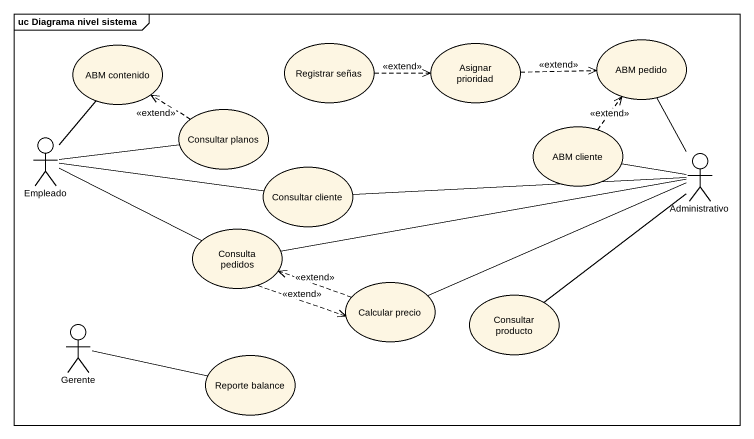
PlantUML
@startuml
mainframe uc Diagrama nivel sistema
usecase "ABM contenido" as ABM_contenido
usecase "Registrar señas" as Registrar_señas
usecase "Asignar prioridad" as Asignar_prioridad
usecase "ABM pedido" as ABM_pedido
usecase "Consultar planos" as Consultar_planos
usecase "ABM cliente" as ABM_cliente
actor Empleado
usecase "Consultar cliente" as Consultar_cliente
actor Administrativo
usecase "Consulta pedidos" as Consulta_pedidos
usecase "Calcular precio" as Calcular_precio
actor Gerente
usecase "Consultar producto" as Consultar_producto
usecase "Reporte balance" as Reporte_balance
Registrar_señas .right.> Asignar_prioridad : <<extend>>
Asignar_prioridad .right.> ABM_pedido : <<extend>>
Consultar_planos .up.> ABM_contenido : <<extend>>
ABM_cliente .up.> ABM_pedido : <<extend>>
Empleado -up- ABM_contenido
Empleado -right- Consultar_planos
Empleado -right- Consultar_cliente
Empleado -right- Consulta_pedidos
Consultar_cliente -right- Administrativo
Administrativo -up- ABM_pedido
Administrativo -left- ABM_cliente
Administrativo -left- Calcular_precio
Administrativo -- Consultar_producto
Consulta_pedidos -right- Administrativo
Consulta_pedidos .right.> Calcular_precio : <<extend>>
Calcular_precio .left.> Consulta_pedidos : <<extend>>
Reporte_balance -left- Gerente
@enduml
